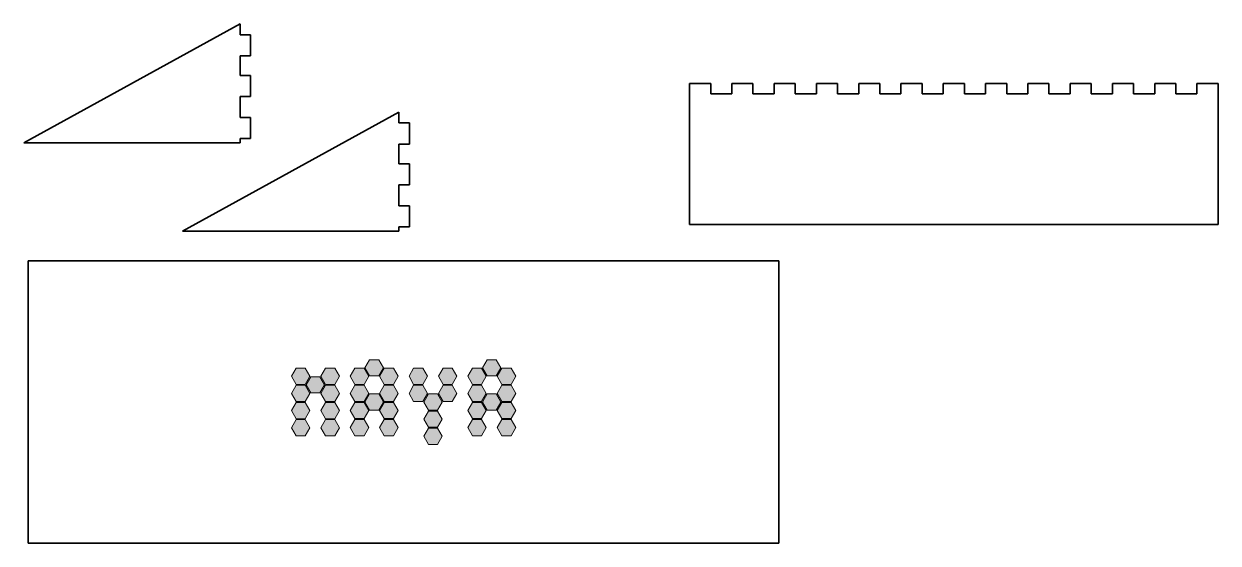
# Model space of a CAD drawing. Header units: inches. Extents: x 195 to 534, y 75 to 222.
import ezdxf

# ---------------------------------------------------------------- set-up
doc = ezdxf.new("R2010")
doc.units = ezdxf.units.IN
doc.header["$MEASUREMENT"] = 0
doc.layers.add('Calque 1', color=7, linetype='Continuous')

# ---------------------------------------------------------------- blocks, each defined once
blk = doc.blocks.new('block 2')
at = {"layer": 'Calque 1', "color": 7, "lineweight": 35, "true_color": 0xffffff}
for points in [[(383.9, 204.89), (383.9, 164.89)], [(383.9, 204.89), (389.9, 204.89)], [(389.9, 204.89), (389.9, 201.89)], [(395.9, 201.89), (395.9, 204.89)], [(395.9, 204.89), (401.9, 204.89)], [(401.9, 204.89), (401.9, 201.89)], [(407.9, 201.89), (407.9, 204.89)], [(407.9, 204.89), (413.9, 204.89)], [(413.9, 204.89), (413.9, 201.89)], [(419.9, 201.89), (419.9, 204.89)], [(419.9, 204.89), (425.9, 204.89)], [(425.9, 204.89), (425.9, 201.89)], [(431.9, 201.89), (431.9, 204.89)], [(431.9, 204.89), (437.9, 204.89)], [(437.9, 204.89), (437.9, 201.89)], [(443.9, 201.89), (443.9, 204.89)], [(443.9, 204.89), (449.9, 204.89)], [(449.9, 204.89), (449.9, 201.89)], [(455.9, 201.89), (455.9, 204.89)], [(455.9, 204.89), (461.9, 204.89)], [(461.9, 204.89), (461.9, 201.89)], [(467.9, 201.89), (467.9, 204.89)], [(467.9, 204.89), (473.9, 204.89)], [(473.9, 204.89), (473.9, 201.89)], [(479.9, 201.89), (479.9, 204.89)], [(479.9, 204.89), (485.9, 204.89)], [(485.9, 204.89), (485.9, 201.89)], [(491.9, 201.89), (491.9, 204.89)], [(491.9, 204.89), (497.9, 204.89)], [(497.9, 204.89), (497.9, 201.89)], [(503.9, 201.89), (503.9, 204.89)], [(503.9, 204.89), (509.9, 204.89)], [(509.9, 204.89), (509.9, 201.89)], [(515.9, 201.89), (515.9, 204.89)], [(515.9, 204.89), (521.9, 204.89)], [(521.9, 204.89), (521.9, 201.89)], [(527.9, 201.89), (527.9, 204.89)], [(527.9, 204.89), (533.9, 204.89)], [(533.9, 164.89), (533.9, 204.89)], [(389.9, 201.89), (395.9, 201.89)], [(401.9, 201.89), (407.9, 201.89)], [(413.9, 201.89), (419.9, 201.89)], [(425.9, 201.89), (431.9, 201.89)], [(437.9, 201.89), (443.9, 201.89)], [(449.9, 201.89), (455.9, 201.89)], [(461.9, 201.89), (467.9, 201.89)], [(473.9, 201.89), (479.9, 201.89)], [(485.9, 201.89), (491.9, 201.89)], [(497.9, 201.89), (503.9, 201.89)], [(509.9, 201.89), (515.9, 201.89)], [(521.9, 201.89), (527.9, 201.89)], [(383.9, 164.89), (533.9, 164.89)]]:
    blk.add_lwpolyline(points, dxfattribs=at)
blk = doc.blocks.new('block 4')
at = {"layer": 'Calque 1', "true_color": 0xffffff}
h = blk.add_hatch(color=7, dxfattribs=at)
h.dxf.hatch_style = 2
h.paths.add_polyline_path([(288.9, 124.13), (291.52, 124.13), (292.84, 121.85), (291.52, 119.54), (288.9, 119.54), (287.61, 121.85)])
h.paths.add_polyline_path([(288.9, 119.28), (291.52, 119.28), (292.84, 116.98), (291.52, 114.7), (288.9, 114.7), (287.61, 116.98)])
h.paths.add_polyline_path([(288.9, 114.41), (291.52, 114.41), (292.84, 112.13), (291.52, 109.85), (288.9, 109.85), (287.61, 112.13)])
h.paths.add_polyline_path([(288.9, 109.56), (291.52, 109.56), (292.84, 107.28), (291.52, 104.98), (288.9, 104.98), (287.61, 107.28)])
h.paths.add_polyline_path([(293.08, 126.55), (295.69, 126.55), (297.01, 124.27), (295.69, 121.97), (293.08, 121.97), (291.76, 124.27)])
h.paths.add_polyline_path([(293.08, 116.83), (295.69, 116.83), (297.01, 114.55), (295.69, 112.27), (293.08, 112.27), (291.76, 114.55)])
h.paths.add_polyline_path([(297.25, 124.13), (299.87, 124.13), (301.19, 121.85), (299.87, 119.54), (297.25, 119.54), (295.93, 121.85)])
h.paths.add_polyline_path([(297.25, 119.28), (299.87, 119.28), (301.19, 116.98), (299.87, 114.7), (297.25, 114.7), (295.93, 116.98)])
h.paths.add_polyline_path([(297.25, 114.41), (299.87, 114.41), (301.19, 112.13), (299.87, 109.85), (297.25, 109.85), (295.93, 112.13)])
h.paths.add_polyline_path([(297.25, 109.56), (299.87, 109.56), (301.19, 107.28), (299.87, 104.98), (297.25, 104.98), (295.93, 107.28)])
h = blk.add_hatch(color=7, dxfattribs=at)
h.dxf.hatch_style = 2
h.paths.add_polyline_path([(322.26, 124.13), (324.88, 124.13), (326.2, 121.85), (324.88, 119.54), (322.26, 119.54), (320.96, 121.85)])
h.paths.add_polyline_path([(322.26, 119.28), (324.88, 119.28), (326.2, 116.98), (324.88, 114.7), (322.26, 114.7), (320.96, 116.98)])
h.paths.add_polyline_path([(322.26, 114.41), (324.88, 114.41), (326.2, 112.13), (324.88, 109.85), (322.26, 109.85), (320.96, 112.13)])
h.paths.add_polyline_path([(322.26, 109.56), (324.88, 109.56), (326.2, 107.28), (324.88, 104.98), (322.26, 104.98), (320.96, 107.28)])
h.paths.add_polyline_path([(326.44, 126.55), (329.05, 126.55), (330.37, 124.27), (329.05, 121.97), (326.44, 121.97), (325.12, 124.27)])
h.paths.add_polyline_path([(326.44, 116.83), (329.05, 116.83), (330.37, 114.55), (329.05, 112.27), (326.44, 112.27), (325.12, 114.55)])
h.paths.add_polyline_path([(330.61, 124.13), (333.23, 124.13), (334.55, 121.85), (333.23, 119.54), (330.61, 119.54), (329.29, 121.85)])
h.paths.add_polyline_path([(330.61, 119.28), (333.23, 119.28), (334.55, 116.98), (333.23, 114.7), (330.61, 114.7), (329.29, 116.98)])
h.paths.add_polyline_path([(330.61, 114.41), (333.23, 114.41), (334.55, 112.13), (333.23, 109.85), (330.61, 109.85), (329.29, 112.13)])
h.paths.add_polyline_path([(330.61, 109.56), (333.23, 109.56), (334.55, 107.28), (333.23, 104.98), (330.61, 104.98), (329.29, 107.28)])
h = blk.add_hatch(color=7, dxfattribs=at)
h.dxf.hatch_style = 2
h.paths.add_polyline_path([(272.22, 124.13), (274.84, 124.13), (276.16, 121.85), (274.84, 119.54), (272.22, 119.54), (270.93, 121.85)])
h.paths.add_polyline_path([(272.22, 119.28), (274.84, 119.28), (276.16, 116.98), (274.84, 114.7), (272.22, 114.7), (270.93, 116.98)])
h.paths.add_polyline_path([(272.22, 114.41), (274.84, 114.41), (276.16, 112.13), (274.84, 109.82), (272.22, 109.82), (270.93, 112.13)])
h.paths.add_polyline_path([(272.22, 109.56), (274.84, 109.56), (276.16, 107.26), (274.84, 104.98), (272.22, 104.98), (270.93, 107.26)])
h.paths.add_polyline_path([(276.4, 121.7), (279.01, 121.7), (280.33, 119.4), (279.01, 117.12), (276.4, 117.12), (275.08, 119.4)])
h.paths.add_polyline_path([(280.57, 124.13), (283.19, 124.13), (284.51, 121.85), (283.19, 119.54), (280.57, 119.54), (279.25, 121.85)])
h.paths.add_polyline_path([(280.57, 119.28), (283.19, 119.28), (284.51, 116.98), (283.19, 114.7), (280.57, 114.7), (279.25, 116.98)])
h.paths.add_polyline_path([(280.57, 114.41), (283.19, 114.41), (284.51, 112.13), (283.19, 109.82), (280.57, 109.82), (279.25, 112.13)])
h.paths.add_polyline_path([(280.57, 109.56), (283.19, 109.56), (284.51, 107.26), (283.19, 104.98), (280.57, 104.98), (279.25, 107.26)])
h = blk.add_hatch(color=7, dxfattribs=at)
h.dxf.hatch_style = 2
h.paths.add_polyline_path([(305.58, 124.13), (308.2, 124.13), (309.52, 121.85), (308.2, 119.54), (305.58, 119.54), (304.28, 121.85)])
h.paths.add_polyline_path([(305.58, 119.28), (308.2, 119.28), (309.52, 116.98), (308.2, 114.7), (305.58, 114.7), (304.28, 116.98)])
h.paths.add_polyline_path([(309.76, 116.83), (312.37, 116.83), (313.69, 114.55), (312.37, 112.27), (309.76, 112.27), (308.44, 114.55)])
h.paths.add_polyline_path([(309.76, 111.98), (312.37, 111.98), (313.69, 109.7), (312.37, 107.4), (309.76, 107.4), (308.44, 109.7)])
h.paths.add_polyline_path([(309.76, 107.14), (312.37, 107.14), (313.69, 104.83), (312.37, 102.55), (309.76, 102.55), (308.44, 104.83)])
h.paths.add_polyline_path([(313.93, 124.13), (316.55, 124.13), (317.85, 121.85), (316.55, 119.54), (313.93, 119.54), (312.61, 121.85)])
h.paths.add_polyline_path([(313.93, 119.28), (316.55, 119.28), (317.85, 116.98), (316.55, 114.7), (313.93, 114.7), (312.61, 116.98)])
at = {"layer": 'Calque 1', "lineweight": 0}
for points in [[(293.08, 126.55), (295.69, 126.55), (297.01, 124.27), (295.69, 121.97), (293.08, 121.97), (291.76, 124.27), (293.08, 126.55)], [(326.44, 126.55), (329.05, 126.55), (330.37, 124.27), (329.05, 121.97), (326.44, 121.97), (325.12, 124.27), (326.44, 126.55)], [(272.22, 124.13), (274.84, 124.13), (276.16, 121.85), (274.84, 119.54), (272.22, 119.54), (270.93, 121.85), (272.22, 124.13)], [(280.57, 124.13), (283.19, 124.13), (284.51, 121.85), (283.19, 119.54), (280.57, 119.54), (279.25, 121.85), (280.57, 124.13)], [(288.9, 124.13), (291.52, 124.13), (292.84, 121.85), (291.52, 119.54), (288.9, 119.54), (287.61, 121.85), (288.9, 124.13)], [(297.25, 124.13), (299.87, 124.13), (301.19, 121.85), (299.87, 119.54), (297.25, 119.54), (295.93, 121.85), (297.25, 124.13)], [(305.58, 124.13), (308.2, 124.13), (309.52, 121.85), (308.2, 119.54), (305.58, 119.54), (304.28, 121.85), (305.58, 124.13)], [(313.93, 124.13), (316.55, 124.13), (317.85, 121.85), (316.55, 119.54), (313.93, 119.54), (312.61, 121.85), (313.93, 124.13)], [(322.26, 124.13), (324.88, 124.13), (326.2, 121.85), (324.88, 119.54), (322.26, 119.54), (320.96, 121.85), (322.26, 124.13)], [(330.61, 124.13), (333.23, 124.13), (334.55, 121.85), (333.23, 119.54), (330.61, 119.54), (329.29, 121.85), (330.61, 124.13)], [(272.22, 119.28), (274.84, 119.28), (276.16, 116.98), (274.84, 114.7), (272.22, 114.7), (270.93, 116.98), (272.22, 119.28)], [(276.4, 121.7), (279.01, 121.7), (280.33, 119.4), (279.01, 117.12), (276.4, 117.12), (275.08, 119.4), (276.4, 121.7)], [(280.57, 119.28), (283.19, 119.28), (284.51, 116.98), (283.19, 114.7), (280.57, 114.7), (279.25, 116.98), (280.57, 119.28)], [(288.9, 119.28), (291.52, 119.28), (292.84, 116.98), (291.52, 114.7), (288.9, 114.7), (287.61, 116.98), (288.9, 119.28)], [(297.25, 119.28), (299.87, 119.28), (301.19, 116.98), (299.87, 114.7), (297.25, 114.7), (295.93, 116.98), (297.25, 119.28)], [(305.58, 119.28), (308.2, 119.28), (309.52, 116.98), (308.2, 114.7), (305.58, 114.7), (304.28, 116.98), (305.58, 119.28)], [(313.93, 119.28), (316.55, 119.28), (317.85, 116.98), (316.55, 114.7), (313.93, 114.7), (312.61, 116.98), (313.93, 119.28)], [(322.26, 119.28), (324.88, 119.28), (326.2, 116.98), (324.88, 114.7), (322.26, 114.7), (320.96, 116.98), (322.26, 119.28)], [(330.61, 119.28), (333.23, 119.28), (334.55, 116.98), (333.23, 114.7), (330.61, 114.7), (329.29, 116.98), (330.61, 119.28)], [(293.08, 116.83), (295.69, 116.83), (297.01, 114.55), (295.69, 112.27), (293.08, 112.27), (291.76, 114.55), (293.08, 116.83)], [(309.76, 116.83), (312.37, 116.83), (313.69, 114.55), (312.37, 112.27), (309.76, 112.27), (308.44, 114.55), (309.76, 116.83)], [(326.44, 116.83), (329.05, 116.83), (330.37, 114.55), (329.05, 112.27), (326.44, 112.27), (325.12, 114.55), (326.44, 116.83)], [(272.22, 114.41), (274.84, 114.41), (276.16, 112.13), (274.84, 109.82), (272.22, 109.82), (270.93, 112.13), (272.22, 114.41)], [(280.57, 114.41), (283.19, 114.41), (284.51, 112.13), (283.19, 109.82), (280.57, 109.82), (279.25, 112.13), (280.57, 114.41)], [(288.9, 114.41), (291.52, 114.41), (292.84, 112.13), (291.52, 109.85), (288.9, 109.85), (287.61, 112.13), (288.9, 114.41)], [(297.25, 114.41), (299.87, 114.41), (301.19, 112.13), (299.87, 109.85), (297.25, 109.85), (295.93, 112.13), (297.25, 114.41)], [(309.76, 111.98), (312.37, 111.98), (313.69, 109.7), (312.37, 107.4), (309.76, 107.4), (308.44, 109.7), (309.76, 111.98)], [(322.26, 114.41), (324.88, 114.41), (326.2, 112.13), (324.88, 109.85), (322.26, 109.85), (320.96, 112.13), (322.26, 114.41)], [(330.61, 114.41), (333.23, 114.41), (334.55, 112.13), (333.23, 109.85), (330.61, 109.85), (329.29, 112.13), (330.61, 114.41)], [(272.22, 109.56), (274.84, 109.56), (276.16, 107.26), (274.84, 104.98), (272.22, 104.98), (270.93, 107.26), (272.22, 109.56)], [(280.57, 109.56), (283.19, 109.56), (284.51, 107.26), (283.19, 104.98), (280.57, 104.98), (279.25, 107.26), (280.57, 109.56)], [(288.9, 109.56), (291.52, 109.56), (292.84, 107.28), (291.52, 104.98), (288.9, 104.98), (287.61, 107.28), (288.9, 109.56)], [(297.25, 109.56), (299.87, 109.56), (301.19, 107.28), (299.87, 104.98), (297.25, 104.98), (295.93, 107.28), (297.25, 109.56)], [(322.26, 109.56), (324.88, 109.56), (326.2, 107.28), (324.88, 104.98), (322.26, 104.98), (320.96, 107.28), (322.26, 109.56)], [(330.61, 109.56), (333.23, 109.56), (334.55, 107.28), (333.23, 104.98), (330.61, 104.98), (329.29, 107.28), (330.61, 109.56)], [(309.76, 107.14), (312.37, 107.14), (313.69, 104.83), (312.37, 102.55), (309.76, 102.55), (308.44, 104.83), (309.76, 107.14)]]:
    blk.add_lwpolyline(points, dxfattribs=at)
blk = doc.blocks.new('block 3')
at = {"layer": 'Calque 1', "color": 7, "lineweight": 35, "true_color": 0xffffff}
blk.add_lwpolyline([(196.23, 154.55), (409.22, 154.55), (409.22, 74.55), (196.23, 74.55), (196.23, 154.55)], dxfattribs=at)
at = {"layer": 'Calque 1'}
blk.add_blockref('block 4', (0, 0), dxfattribs=at)

msp = doc.modelspace()

# ---------------------------------------------------------------- linework, layer by layer
at = {"layer": 'Calque 1', "color": 7, "lineweight": 35, "true_color": 0xffffff}
for points in [[(194.97, 188.03), (256.32, 221.75)], [(256.32, 221.75), (256.32, 218.67)], [(256.32, 218.67), (259.32, 218.67)], [(259.32, 212.67), (259.32, 218.67)], [(259.32, 212.67), (256.32, 212.67)], [(256.32, 212.67), (256.32, 207.12)], [(256.32, 207.12), (259.32, 207.12)], [(259.32, 207.12), (259.32, 201.12)], [(259.32, 201.12), (256.32, 201.12)], [(256.32, 201.12), (256.32, 195.22)], [(240.03, 163.03), (301.38, 196.74)], [(301.38, 196.74), (301.38, 193.67)], [(256.32, 195.22), (259.32, 195.22)], [(259.32, 195.22), (259.32, 189.22)], [(301.38, 193.67), (304.38, 193.67)], [(304.38, 187.67), (304.38, 193.67)], [(194.97, 188.03), (256.32, 188.03)], [(259.32, 189.22), (256.32, 189.22)], [(256.32, 189.22), (256.32, 188.03)], [(304.38, 187.67), (301.38, 187.67)], [(301.38, 187.67), (301.38, 182.11)], [(301.38, 182.11), (304.38, 182.11)], [(304.38, 182.11), (304.38, 176.11)], [(304.38, 176.11), (301.38, 176.11)], [(301.38, 176.11), (301.38, 170.21)], [(301.38, 170.21), (304.38, 170.21)], [(304.38, 170.21), (304.38, 164.21)], [(240.03, 163.03), (301.38, 163.03)], [(304.38, 164.21), (301.38, 164.21)], [(301.38, 164.21), (301.38, 163.03)]]:
    msp.add_lwpolyline(points, dxfattribs=at)

# ---------------------------------------------------------------- block references
at = {"layer": 'Calque 1'}
for name in ['block 2', 'block 3']:
    msp.add_blockref(name, (0, 0), dxfattribs=at)

doc.saveas('drawing.dxf')
